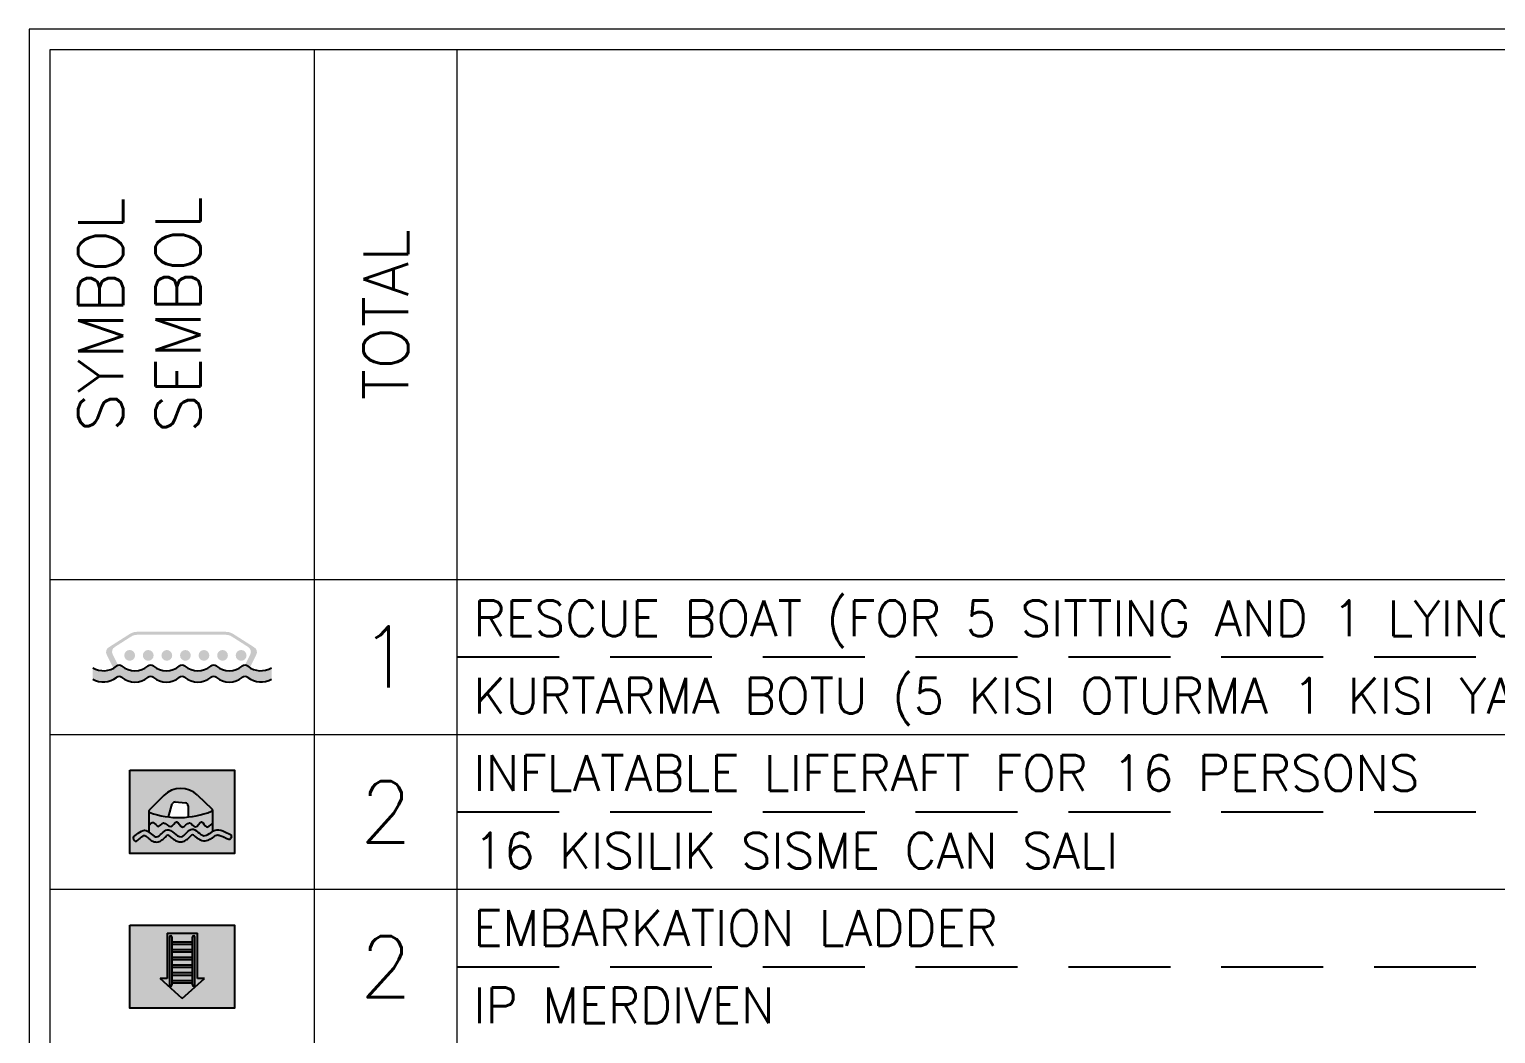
# Model space of a CAD drawing. Header units: millimetres. Extents: x -8500 to 134500, y -68500 to 34500.
# Drawn here: x 107900 to 115097, y -4529 to 400 of the extents above; entities that cross this region are included whole.
import ezdxf
from ezdxf.enums import TextEntityAlignment as Align

# ---------------------------------------------------------------- set-up
doc = ezdxf.new("R2010")
doc.units = ezdxf.units.MM
doc.linetypes.add('DASHED_S', pattern=[750, 500, -250])
for name, color, linetype in [('axe', 141, 'Continuous'), ('dotted', 140, 'Continuous'), ('FIRE LINE', 1, 'Continuous'), ('HATCH', 1, 'Continuous'), ('INER2', 151, 'Continuous'), ('out line', 230, 'Continuous')]:
    doc.layers.add(name, color=color, linetype=linetype)
for name, color, linetype, lineweight in [('DASHED', 8, 'DASHED_S', 25), ('LEGEND', 7, 'Continuous', 18), ('SYM-LSA', 3, 'Continuous', 18)]:
    doc.layers.add(name, color=color, linetype=linetype, lineweight=lineweight)
doc.styles.add('ROMANS', font='romans.shx')

# ---------------------------------------------------------------- blocks, each defined once
blk = doc.blocks.new('LB')
at = {"layer": 'INER2'}
h = blk.add_hatch(color=80, dxfattribs=at)
h.paths.add_polyline_path([(-2246.39, -1016.244, -0.312588), (-2246.684, -1016.225, 0.348332), (-2246.753, -1016.225, -0.348332), (-2247.074, -1016.225, 0.348332), (-2247.143, -1016.225, -0.348332), (-2247.464, -1016.225, 0.348332), (-2247.534, -1016.225, -0.348332), (-2247.854, -1016.225, 0.348332), (-2247.924, -1016.225, -0.348332), (-2248.244, -1016.225, 0.348332), (-2248.314, -1016.225, -0.312588), (-2248.607, -1016.244), (-2248.607, -1016.383, 0.312588), (-2248.314, -1016.365, -0.348332), (-2248.244, -1016.365, 0.348332), (-2247.924, -1016.365, -0.348332), (-2247.854, -1016.365, 0.348332), (-2247.534, -1016.365, -0.348332), (-2247.464, -1016.365, 0.348332), (-2247.143, -1016.365, -0.348332), (-2247.074, -1016.365, 0.348332), (-2246.753, -1016.365, -0.348332), (-2246.684, -1016.365, 0.312588), (-2246.39, -1016.383)])
h.paths.add_polyline_path([(-2246.955, -1015.798), (-2248.059, -1015.798, 0.142703), (-2248.147, -1015.824), (-2248.41, -1015.991, 0.384311), (-2248.434, -1016.08), (-2248.35, -1016.249, 0.042417), (-2248.314, -1016.225, -0.114997), (-2248.291, -1016.214), (-2248.36, -1016.076, -0.384311), (-2248.335, -1015.987), (-2248.128, -1015.855, -0.142703), (-2248.059, -1015.835), (-2246.955, -1015.835, -0.142703), (-2246.886, -1015.855), (-2246.679, -1015.987, -0.384311), (-2246.654, -1016.076), (-2246.722, -1016.213, -0.185636), (-2246.684, -1016.225, 0.028602), (-2246.66, -1016.242), (-2246.579, -1016.08, 0.384311), (-2246.604, -1015.991), (-2246.866, -1015.824, 0.142703)])
h = blk.add_hatch(color=80, dxfattribs=at)
h.paths.add_polyline_path([(-2248.216, -1016.09, 1), (-2248.082, -1016.09, 1)])
h.paths.add_polyline_path([(-2247.986, -1016.09, 1), (-2247.852, -1016.09, 1)])
h.paths.add_polyline_path([(-2247.755, -1016.09, 1), (-2247.622, -1016.09, 1)])
h.paths.add_polyline_path([(-2247.525, -1016.09, 1), (-2247.392, -1016.09, 1)])
h.paths.add_polyline_path([(-2247.295, -1016.09, 1), (-2247.162, -1016.09, 1)])
h.paths.add_polyline_path([(-2246.932, -1016.09, 1), (-2247.065, -1016.09, 1)])
h.paths.add_polyline_path([(-2246.701, -1016.09, 1), (-2246.835, -1016.09, 1)])
at = {"layer": 'dotted', "color": 6}
for centre, radius, start, end in [((-2248.474, -1016.022), 0.258, 238.9754, 308.4098), ((-2248.279, -1016.268), 0.0558, 51.5902, 128.4098), ((-2248.084, -1016.022), 0.258, 231.5902, 308.4098), ((-2247.889, -1016.268), 0.0558, 51.5902, 128.4098), ((-2247.694, -1016.022), 0.258, 231.5902, 308.4098), ((-2247.499, -1016.268), 0.0558, 51.5902, 128.4098), ((-2247.304, -1016.022), 0.258, 231.5902, 308.4098), ((-2247.109, -1016.268), 0.0558, 51.5902, 128.4098), ((-2246.914, -1016.022), 0.258, 231.5902, 308.4098), ((-2246.719, -1016.268), 0.0558, 51.5902, 128.4098), ((-2246.524, -1016.022), 0.258, 231.5902, 301.0246), ((-2248.474, -1016.162), 0.258, 238.9754, 308.4098), ((-2248.279, -1016.408), 0.0558, 51.5902, 128.4098), ((-2248.084, -1016.162), 0.258, 231.5902, 308.4098), ((-2247.889, -1016.408), 0.0558, 51.5902, 128.4098), ((-2247.694, -1016.162), 0.258, 231.5902, 308.4098), ((-2247.499, -1016.408), 0.0558, 51.5902, 128.4098), ((-2247.304, -1016.162), 0.258, 231.5902, 308.4098), ((-2247.109, -1016.408), 0.0558, 51.5902, 128.4098), ((-2246.914, -1016.162), 0.258, 231.5902, 308.4098), ((-2246.719, -1016.408), 0.0558, 51.5902, 128.4098), ((-2246.524, -1016.162), 0.258, 231.5902, 301.0246)]:
    blk.add_arc(centre, radius, start, end, dxfattribs=at)
blk = doc.blocks.new('FPR-RESCUE BOAT')
at = {"layer": 'dotted', "color": 1, "xscale": 0.45989954711139, "yscale": 0.45989954711139}
blk.add_blockref('LB', (1033.6237, 467.3082), dxfattribs=at)
blk = doc.blocks.new('LRAFT')
at = {"layer": 'INER2'}
h = blk.add_hatch(color=80, dxfattribs=at)
h.paths.add_polyline_path([(-2246.805, -996.113), (-2248.101, -996.113), (-2248.101, -997.145), (-2246.805, -997.145)])
h.paths.add_polyline_path([(-2247.38, -996.695), (-2247.381, -996.554, 0.382715), (-2247.413, -996.519), (-2247.538, -996.506, 0.35777), (-2247.576, -996.531), (-2247.625, -996.693, 0.056066)])
edge = h.paths.add_edge_path()
at = {"layer": 'dotted', "color": 6}
for p, q in [((-2247.679, -996.425), (-2247.861, -996.607)), ((-2247.261, -996.42), (-2247.083, -996.59)), ((-2247.866, -996.625), (-2247.866, -996.877)), ((-2247.623, -996.692), (-2247.574, -996.53)), ((-2247.537, -996.505), (-2247.411, -996.517)), ((-2247.379, -996.552), (-2247.378, -996.694)), ((-2247.077, -996.608), (-2247.077, -996.873)), ((-2248.056, -996.966), (-2248.041, -996.985)), ((-2246.841, -996.933), (-2246.849, -996.956))]:
    blk.add_line(p, q, dxfattribs=at)
blk.add_lwpolyline([(-2248.099, -996.112), (-2246.803, -996.112), (-2246.803, -997.143), (-2248.099, -997.143)], close=True, dxfattribs=at)
for centre, radius, start, end in [((-2247.468, -996.637), 0.299, 46.4638, 134.9802), ((-2247.847, -996.621), 0.0194, 134.9802, 250.8657), ((-2247.494, -995.602), 1.097, 250.8657, 291.6447), ((-2247.54, -996.541), 0.0355, 84.3946, 163.1373), ((-2247.415, -996.553), 0.0355, 0.6242, 84.3946), ((-2247.096, -996.604), 0.0194, 291.6447, 46.4638), ((-2248.041, -996.954), 0.0194, 130.2722, 218.5489), ((-2248.026, -996.973), 0.0194, 218.5489, 310.2185), ((-2247.628, -996.938), 0.0194, 55.0275, 131.745), ((-2247.323, -996.931), 0.0194, 52.3182, 133.5506), ((-2246.867, -996.949), 0.0194, 248.055, 341.1811), ((-2246.86, -996.927), 0.0194, 341.1811, 67.8003)]:
    blk.add_arc(centre, radius, start, end, dxfattribs=at)
blk.add_spline([(-2247.866, -996.799), (-2247.811, -996.761), (-2247.747, -996.809), (-2247.684, -996.766), (-2247.593, -996.811), (-2247.521, -996.754), (-2247.449, -996.817), (-2247.36, -996.764), (-2247.286, -996.816), (-2247.212, -996.752), (-2247.151, -996.816), (-2247.077, -996.77)], degree=3, dxfattribs=at)
for points, knots in [([(-2248.053, -996.939), (-2248.006, -996.899), (-2247.901, -996.796), (-2247.765, -997.012), (-2247.632, -996.759), (-2247.468, -997.032), (-2247.332, -996.758), (-2247.187, -996.991), (-2247.034, -996.8), (-2246.916, -996.883), (-2246.852, -996.909)], [0.14594, 0.14594, 0.14594, 0.14594, 1.555146, 2.764062, 4.029329, 5.571811, 6.913539, 8.254851, 9.490183, 11.086269, 11.086269, 11.086269, 11.086269]), ([(-2248.013, -996.988), (-2248.006, -996.981), (-2247.998, -996.974), (-2247.978, -996.958), (-2247.966, -996.948), (-2247.945, -996.932), (-2247.935, -996.926), (-2247.922, -996.921), (-2247.919, -996.92), (-2247.916, -996.92), (-2247.916, -996.92), (-2247.916, -996.92), (-2247.915, -996.92), (-2247.911, -996.922), (-2247.909, -996.924), (-2247.897, -996.932), (-2247.885, -996.943), (-2247.86, -996.964), (-2247.849, -996.973), (-2247.824, -996.989), (-2247.812, -996.995), (-2247.788, -997.001), (-2247.777, -997.003), (-2247.755, -997.002), (-2247.744, -996.999), (-2247.726, -996.993), (-2247.718, -996.988), (-2247.696, -996.975), (-2247.684, -996.964), (-2247.663, -996.944), (-2247.654, -996.935), (-2247.644, -996.926), (-2247.643, -996.925), (-2247.641, -996.923)], [0.140561, 0.140561, 0.140561, 0.140561, 0.355854, 0.355854, 0.711709, 0.711709, 1.058394, 1.058394, 1.345615, 1.345615, 1.52877, 1.52877, 1.66258, 1.66258, 1.79639, 1.79639, 2.170161, 2.170161, 2.441515, 2.441515, 2.634046, 2.634046, 2.755156, 2.755156, 2.876265, 2.876265, 2.997375, 2.997375, 3.270474, 3.270474, 3.543573, 3.543573, 3.595123, 3.595123, 3.595123, 3.595123]), ([(-2247.617, -996.922), (-2247.615, -996.923), (-2247.614, -996.924), (-2247.604, -996.932), (-2247.595, -996.939), (-2247.574, -996.956), (-2247.56, -996.967), (-2247.533, -996.984), (-2247.519, -996.991), (-2247.493, -996.999), (-2247.482, -997.001), (-2247.461, -997.001), (-2247.451, -996.999), (-2247.433, -996.994), (-2247.425, -996.991), (-2247.401, -996.978), (-2247.389, -996.968), (-2247.366, -996.947), (-2247.357, -996.937), (-2247.344, -996.924), (-2247.34, -996.921), (-2247.337, -996.917)], [4.540482, 4.540482, 4.540482, 4.540482, 4.603957, 4.603957, 4.851654, 4.851654, 5.157242, 5.157242, 5.391675, 5.391675, 5.52775, 5.52775, 5.639034, 5.639034, 5.750318, 5.750318, 6.018557, 6.018557, 6.286797, 6.286797, 6.412218, 6.412218, 6.412218, 6.412218]), ([(-2247.311, -996.916), (-2247.309, -996.918), (-2247.307, -996.92), (-2247.296, -996.928), (-2247.287, -996.936), (-2247.265, -996.953), (-2247.253, -996.962), (-2247.229, -996.975), (-2247.219, -996.98), (-2247.195, -996.986), (-2247.181, -996.988), (-2247.156, -996.986), (-2247.145, -996.983), (-2247.115, -996.973), (-2247.1, -996.964), (-2247.073, -996.946), (-2247.061, -996.938), (-2247.041, -996.924), (-2247.032, -996.92), (-2247.024, -996.916), (-2247.022, -996.916), (-2247.017, -996.915), (-2247.014, -996.915), (-2247.002, -996.915), (-2246.989, -996.918), (-2246.957, -996.93), (-2246.938, -996.939), (-2246.904, -996.955), (-2246.89, -996.961), (-2246.875, -996.968)], [7.44191, 7.44191, 7.44191, 7.44191, 7.51624, 7.51624, 7.765443, 7.765443, 8.027725, 8.027725, 8.185014, 8.185014, 8.347804, 8.347804, 8.510595, 8.510595, 8.820427, 8.820427, 9.130259, 9.130259, 9.440092, 9.440092, 9.60975, 9.60975, 9.779409, 9.779409, 10.27371, 10.27371, 10.768011, 10.768011, 11.096382, 11.096382, 11.096382, 11.096382])]:
    blk.add_open_spline(points, degree=3, knots=knots, dxfattribs=at)
blk = doc.blocks.new('FPR-INFLATABLE LIFE RAFT')
at = {"layer": 'dotted', "color": 1, "xscale": 0.45989954711139, "yscale": 0.45989954711139}
blk.add_blockref('LRAFT', (1033.6023, 458.3488), dxfattribs=at)
blk = doc.blocks.new('LD')
at = {"layer": 'axe'}
h = blk.add_hatch(color=256, dxfattribs=at)
h.paths.add_polyline_path([(-2247.184, -1012.786), (-2247.272, -1012.786), (-2247.272, -1012.225), (-2247.646, -1012.225), (-2247.646, -1012.786), (-2247.734, -1012.786), (-2247.459, -1013.035)])
h.paths.add_polyline_path([(-2247.586, -1012.839), (-2247.586, -1012.866, -1), (-2247.616, -1012.866), (-2247.616, -1012.27, -1), (-2247.586, -1012.27), (-2247.586, -1012.33), (-2247.332, -1012.33), (-2247.332, -1012.27, -1), (-2247.302, -1012.27), (-2247.302, -1012.866, -1), (-2247.332, -1012.866), (-2247.332, -1012.839)])
at = {"layer": 'FIRE LINE'}
h = blk.add_hatch(color=255, dxfattribs=at)
h.paths.add_polyline_path([(-2247.332, -1012.809), (-2247.332, -1012.743), (-2247.586, -1012.743), (-2247.586, -1012.809)])
h.paths.add_polyline_path([(-2247.586, -1012.647), (-2247.586, -1012.713), (-2247.332, -1012.713), (-2247.332, -1012.647)])
h.paths.add_polyline_path([(-2247.586, -1012.552), (-2247.586, -1012.617), (-2247.332, -1012.617), (-2247.332, -1012.552)])
h.paths.add_polyline_path([(-2247.586, -1012.456), (-2247.586, -1012.522), (-2247.332, -1012.522), (-2247.332, -1012.456)])
h.paths.add_polyline_path([(-2247.586, -1012.36), (-2247.586, -1012.426), (-2247.332, -1012.426), (-2247.332, -1012.36)])
at = {"layer": 'HATCH'}
h = blk.add_hatch(color=80, dxfattribs=at)
h.paths.add_polyline_path([(-2247.302, -1012.27, 1), (-2247.332, -1012.27), (-2247.332, -1012.866, 1), (-2247.302, -1012.866)])
h.paths.add_polyline_path([(-2247.586, -1012.809), (-2247.586, -1012.839), (-2247.332, -1012.839), (-2247.332, -1012.809)])
h.paths.add_polyline_path([(-2247.332, -1012.743), (-2247.332, -1012.713), (-2247.586, -1012.713), (-2247.586, -1012.743)])
h.paths.add_polyline_path([(-2247.332, -1012.647), (-2247.332, -1012.617), (-2247.586, -1012.617), (-2247.586, -1012.647)])
h.paths.add_polyline_path([(-2247.332, -1012.552), (-2247.332, -1012.522), (-2247.586, -1012.522), (-2247.586, -1012.552)])
h.paths.add_polyline_path([(-2247.586, -1012.426), (-2247.586, -1012.456), (-2247.332, -1012.456), (-2247.332, -1012.426)])
h.paths.add_polyline_path([(-2247.332, -1012.36), (-2247.332, -1012.33), (-2247.586, -1012.33), (-2247.586, -1012.36)])
h.paths.add_polyline_path([(-2247.586, -1012.27, 1), (-2247.616, -1012.27), (-2247.616, -1012.866, 1), (-2247.586, -1012.866)])
at = {"layer": 'INER2'}
blk.add_hatch(color=80, dxfattribs=at).paths.add_polyline_path([(-2246.813, -1012.123), (-2248.109, -1012.123), (-2248.109, -1013.155), (-2246.813, -1013.155)])
at = {"layer": 'out line'}
h = blk.add_hatch(color=8, dxfattribs=at)
h.paths.add_polyline_path([(-2247.646, -1012.225), (-2247.646, -1012.786), (-2247.734, -1012.786), (-2247.459, -1013.035), (-2247.184, -1012.786), (-2247.272, -1012.786), (-2247.272, -1012.225)])
h.paths.add_polyline_path([(-2247.332, -1012.33), (-2247.332, -1012.27, -1), (-2247.302, -1012.27), (-2247.302, -1012.866, -1), (-2247.332, -1012.866), (-2247.332, -1012.839), (-2247.586, -1012.839), (-2247.586, -1012.866, -1), (-2247.616, -1012.866), (-2247.616, -1012.27, -1), (-2247.586, -1012.27), (-2247.586, -1012.33)])
at = {"layer": 'dotted', "color": 6}
for p, q in [((-2247.647, -1012.224), (-2247.647, -1012.785)), ((-2247.647, -1012.224), (-2247.272, -1012.224)), ((-2247.272, -1012.785), (-2247.272, -1012.224)), ((-2247.617, -1012.269), (-2247.617, -1012.865)), ((-2247.587, -1012.269), (-2247.587, -1012.865)), ((-2247.587, -1012.329), (-2247.333, -1012.329)), ((-2247.587, -1012.359), (-2247.333, -1012.359)), ((-2247.587, -1012.425), (-2247.333, -1012.425)), ((-2247.333, -1012.865), (-2247.333, -1012.269)), ((-2247.302, -1012.865), (-2247.302, -1012.269)), ((-2247.587, -1012.455), (-2247.333, -1012.455)), ((-2247.587, -1012.52), (-2247.333, -1012.52)), ((-2247.587, -1012.551), (-2247.333, -1012.551)), ((-2247.587, -1012.616), (-2247.333, -1012.616)), ((-2247.647, -1012.785), (-2247.734, -1012.785)), ((-2247.46, -1013.034), (-2247.734, -1012.785)), ((-2247.587, -1012.646), (-2247.333, -1012.646)), ((-2247.587, -1012.712), (-2247.333, -1012.712)), ((-2247.587, -1012.742), (-2247.333, -1012.742)), ((-2247.587, -1012.808), (-2247.333, -1012.808)), ((-2247.46, -1013.034), (-2247.185, -1012.785)), ((-2247.185, -1012.785), (-2247.272, -1012.785)), ((-2247.587, -1012.838), (-2247.333, -1012.838))]:
    blk.add_line(p, q, dxfattribs=at)
blk.add_lwpolyline([(-2248.108, -1012.122), (-2246.812, -1012.122), (-2246.812, -1013.154), (-2248.108, -1013.154)], close=True, dxfattribs=at)
for centre, start, end in [((-2247.602, -1012.269), 0, 180), ((-2247.317, -1012.269), 0, 180), ((-2247.602, -1012.865), 180, 0), ((-2247.317, -1012.865), 180, 0)]:
    blk.add_arc(centre, 0.015, start, end, dxfattribs=at)
blk = doc.blocks.new('FPR-EMBARKATION LADDER')
at = {"layer": 'dotted', "color": 1, "xscale": 0.45989954711139, "yscale": 0.45989954711139}
blk.add_blockref('LD', (1033.6061, 465.7118), dxfattribs=at)

msp = doc.modelspace()

# ---------------------------------------------------------------- linework, layer by layer
at = {"layer": 'DASHED'}
for p, q in [((110000, -2680), (127500, -2680)), ((110000, -3440), (127500, -3440)), ((110000, -4200), (127500, -4200))]:
    msp.add_line(p, q, dxfattribs=at)
at = {"layer": 'LEGEND'}
for p, q in [((109300, -18260), (109300, 300)), ((110000, -18260), (110000, 300)), ((108000, -2300), (131500, -2300)), ((108000, -3060), (131500, -3060)), ((108000, -3820), (131500, -3820))]:
    msp.add_line(p, q, dxfattribs=at)
for points in [[(107900, -18360), (131600, -18360), (131600, 400), (107900, 400)], [(108000, -18260), (131500, -18260), (131500, 300), (108000, 300)]]:
    msp.add_lwpolyline(points, close=True, dxfattribs=at)

# ---------------------------------------------------------------- block references
at = {"layer": 'SYM-LSA', "xscale": 861.213, "yscale": 861.213}
for name, p in [('FPR-RESCUE BOAT', (108650, -2680)), ('FPR-INFLATABLE LIFE RAFT', (108650, -3440)), ('FPR-EMBARKATION LADDER', (108650, -4200))]:
    msp.add_blockref(name, p, dxfattribs=at)

# ---------------------------------------------------------------- texts
at = {"layer": 'LEGEND', "style": 'ROMANS'}
for s, p in [('SEMBOL', (108630, -1000)), ('SYMBOL', (108250, -1000)), ('TOTAL', (109650, -1000))]:
    msp.add_text(s, height=220, rotation=90, dxfattribs=at).set_placement(p, align=Align.MIDDLE_CENTER)
for s, p in [('RESCUE BOAT (FOR 5 SITTING AND 1 LYING MAN WITH SOLAS EQ.)', (110080, -2490)), ('KURTARMA BOTU (5 KISI OTURMA 1 KISI YATMA SOLAS TCH. ILE)', (110080, -2870)), ('INFLATABLE LIFERAFT FOR 16 PERSONS', (110080, -3250)), ('16 KISILIK SISME CAN SALI', (110080, -3630)), ('EMBARKATION LADDER', (110080, -4010)), ('IP MERDIVEN', (110080, -4390))]:
    msp.add_text(s, height=175, dxfattribs=at).set_placement(p, align=Align.MIDDLE_LEFT)
for s, p in [('1', (109650, -2680)), ('2', (109650, -3440)), ('2', (109650, -4200))]:
    msp.add_text(s, height=300, dxfattribs=at).set_placement(p, align=Align.MIDDLE_CENTER)

doc.saveas('drawing.dxf')
